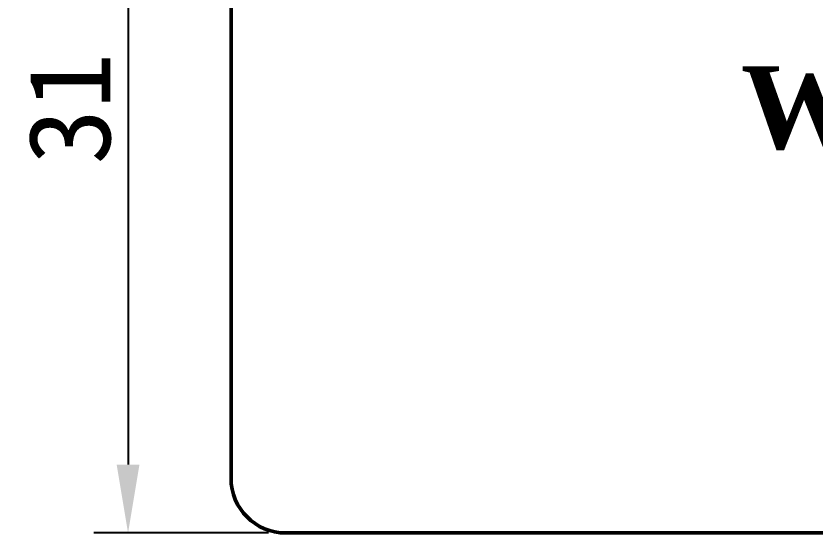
# Model space of a CAD drawing. Header units: millimetres. Extents: x 3096 to 6325, y -1069 to -499.
# Drawn here: x 3096.32 to 3125.54, y -539.36 to -520.47 of the extents above; entities that cross this region are included whole.
import ezdxf

# ---------------------------------------------------------------- set-up
doc = ezdxf.new("R2010")
doc.units = ezdxf.units.MM
doc.layers.get('Defpoints').update_dxf_attribs({"lineweight": 15})
doc.layers.add('标注', color=3, linetype='Continuous', lineweight=15)
doc.layers.add('粗线', color=7, linetype='Continuous', lineweight=50)
doc.styles.add('Annotative', font='txt.shx')
doc.styles.get("Standard").update_dxf_attribs({"font": 'times.shx', "height": 3, "bigfont": 'spec_bar.shx'})
doc.dimstyles.new('ISO-25', dxfattribs={"dimtxt": 3, "dimasz": 2.5, "dimexe": 1.25, "dimexo": 0.625, "dimtad": 1, "dimtoh": 1, "dimdsep": 46, "dimtxsty": 'Standard', "dimcen": 2.5, "dimadec": 0, "dimazin": 0, "dimtfac": 1, "dimtmove": 0, "dimatfit": 3, "dimfxl": 1, "dimarcsym": 0})

# ---------------------------------------------------------------- blocks, each defined once
blk = doc.blocks.new('*D32')
at = {"layer": 'Defpoints', "color": 0, "transparency": 16777216}
for p in [(3106.171, -508.358), (3100.41, -539.358), (3106.171, -539.358)]:
    blk.add_point(p, dxfattribs=at)
at = {"layer": '标注', "color": 0, "lineweight": -2, "transparency": 16777216}
for p, q in [((3105.546, -508.358), (3099.16, -508.358)), ((3100.41, -510.858), (3100.41, -536.858)), ((3105.546, -539.358), (3099.16, -539.358))]:
    blk.add_line(p, q, dxfattribs=at)
at = {"layer": '标注', "color": 0, "transparency": 16777216}
for points in [[(3099.993, -510.858), (3100.827, -510.858), (3100.41, -508.358)], [(3099.993, -536.858), (3100.827, -536.858), (3100.41, -539.358)]]:
    blk.add_solid(points, dxfattribs=at)
at = {"layer": '标注', "color": 0, "transparency": 16777216, "insert": (3098.285, -523.858), "char_height": 3, "attachment_point": 5, "rotation": 90}
blk.add_mtext('{\\Ftxt|c134;31}', dxfattribs=at)

msp = doc.modelspace()

# ---------------------------------------------------------------- linework, layer by layer
at = {"layer": '粗线'}
for p, q in [((3104.171, -510.358), (3104.171, -537.358)), ((3106.171, -539.358), (3168.171, -539.358))]:
    msp.add_line(p, q, dxfattribs=at)
msp.add_arc((3106.171, -537.358), 2, 180, 270, dxfattribs=at)

# ---------------------------------------------------------------- texts
at = {"layer": '粗线', "insert": (3122.796, -522.312), "char_height": 3, "attachment_point": 1, "style": 'Annotative'}
msp.add_mtext_dynamic_manual_height_columns('{\\fBook Antiqua|b1|i0|c0|p18;Wireless Bridge}', width=34.31714, gutter_width=15, heights=[0], dxfattribs=at)

# ---------------------------------------------------------------- dimensions: what is measured, and where the dimension line sits
at = {"layer": '标注'}
dim = msp.add_linear_dim(base=(3100.41, -539.358), p1=(3106.171, -508.358), p2=(3106.171, -539.358), angle=90, text='{\\Ftxt|c134;<>}', dimstyle='ISO-25', dxfattribs=at)
dim.commit()
dim.dimension.update_dxf_attribs({"geometry": '*D32', "text_midpoint": (3098.285, -523.858)})

doc.saveas('drawing.dxf')
